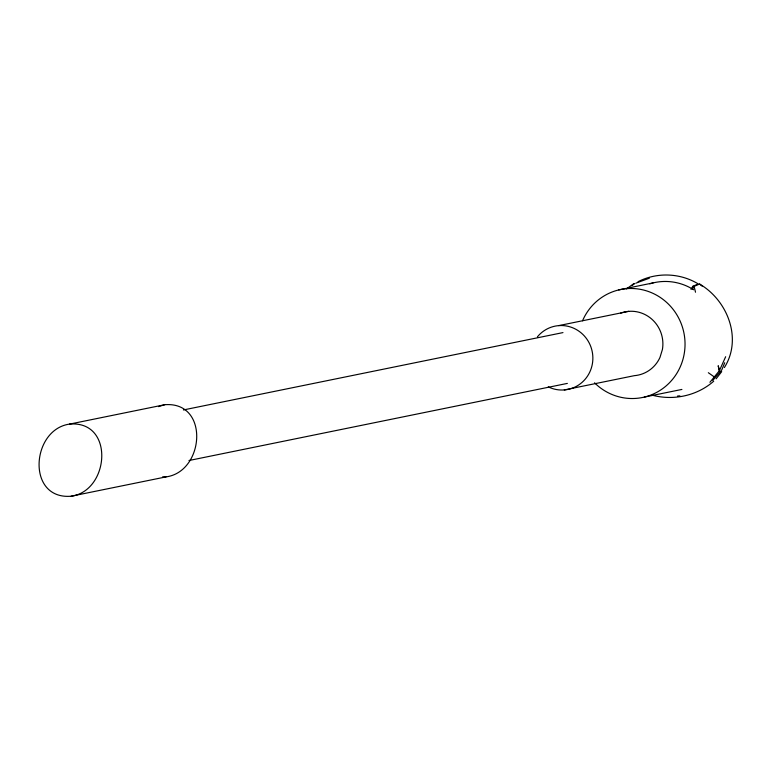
<?xml version="1.0" encoding="UTF-8"?>
<svg xmlns="http://www.w3.org/2000/svg" width="771" height="771" viewBox="0 0 771 771"><rect width="100%" height="100%" fill="white"/><g stroke="black" fill="none" stroke-linecap="round" stroke-linejoin="round"><path stroke-width="1.16" d="M725.656 356.713L719.285 370.938L718.206 365.743L719.526 370.543L709.918 382.281M724.721 362.736L721.752 369.964L712.732 380.498M724.374 367.555C742.579 338.777 727.641 300.391 699.567 284.017L694.122 286.398L692.85 286.301L690.989 289.385M692.368 289.25L694.122 286.398L695.509 292.228M721.695 371.661L716.114 378.802M626.495 288.942L633.993 283.477M713.715 381.202C697.138 395.802 673.478 400.872 652.247 395.186M631.835 285.665L634.755 283.583M692.85 286.301L698.247 283.921C680.109 272.895 656.959 272.038 638.06 281.685M635.873 283.169L649.355 278.206M69.727 424.079C31.187 429.206 26.118 499.907 71.125 496.225L166.073 476.883C204.614 471.746 209.673 401.045 164.676 404.727L69.727 424.079C114.734 420.397 109.665 491.098 71.125 496.225M158.498 406.616L164.676 404.727M618.756 289.915L653.162 282.899M558.715 325.613L628.75 311.339M183.411 409.95L562.975 332.6M188.982 460.509L567.36 383.399M564.276 389.943L634.311 375.67A32.295 31.332 78.5 0 0 659.976 357.436L662.424 349.436A32.295 31.332 78.5 0 0 620.761 313.084M644.305 397.094L681.911 389.432M677.593 395.995L679.906 395.88M162.527 476.912L166.073 476.883M708.337 372.711L714.216 376.884M699.567 284.017L702.121 286.157M537.445 336.792A32.295 31.332 78.5 0 1 579.455 331.549A32.295 31.332 78.5 0 1 588.687 374.195A32.295 31.332 78.5 0 1 548.287 386.869M649.799 283.824A55.098 53.45 78.5 0 1 693.649 289.761M582.529 320.794A55.098 53.45 78.5 0 1 658.579 296.353A55.098 53.45 78.5 0 1 674.249 377.164A55.098 53.45 78.5 0 1 594.557 382.83"/></g></svg>
